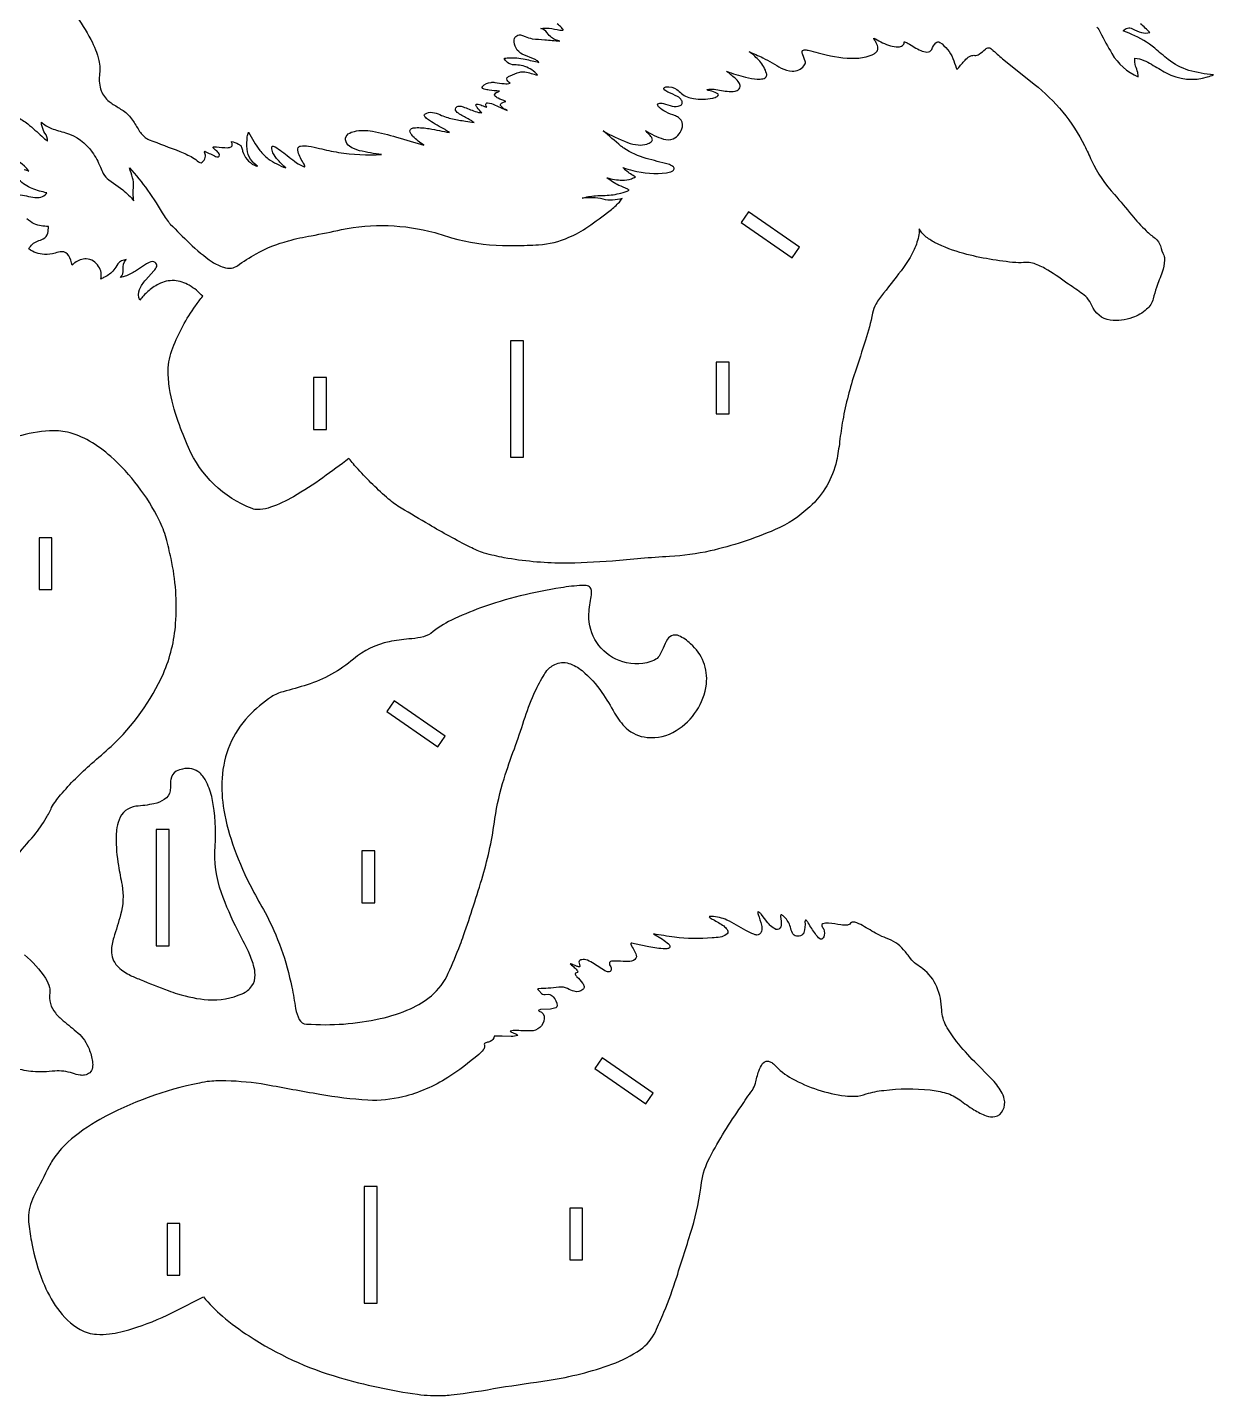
# Model space of a CAD drawing. Extents: x 32.4 to 58.1, y 34.3 to 60.7.
# Drawn here: x 46.64 to 58.1, y 35.27 to 48.49 of the extents above; entities that cross this region are included whole.
import ezdxf

# ---------------------------------------------------------------- set-up
doc = ezdxf.new("R2010")
doc.units = 0
doc.header["$MEASUREMENT"] = 0
doc.layers.get('0').update_dxf_attribs({"linetype": 'CONTINUOUS'})

msp = doc.modelspace()

# ---------------------------------------------------------------- linework, layer by layer
for points in [[(46.913, 48.846, -0.062914), (47.252, 48.376, -0.058332), (47.331, 48.173, -0.099164), (47.335, 48.027, 0.103533), (47.352, 47.88, 0.140257), (47.429, 47.777, 0.029737), (47.47, 47.748, -0.015987), (47.564, 47.688, -0.094122), (47.656, 47.596, -0.005943), (47.717, 47.499, 0.100119), (47.789, 47.421, 0.046237), (47.816, 47.407, 0.002267), (48.113, 47.294, -0.033131), (48.236, 47.235, -0.051798), (48.294, 47.192, 0.213799), (48.318, 47.185, 0.213799), (48.339, 47.198, 0.148099), (48.361, 47.248, 0.152188), (48.35, 47.286, -0.379491), (48.35, 47.294, -0.379491), (48.359, 47.294, 0.009174), (48.459, 47.245, 0.124278), (48.483, 47.243, 0.342933), (48.495, 47.26, 0.191868), (48.487, 47.281, 0.049565), (48.458, 47.307, -0.047162), (48.435, 47.329, -0.289028), (48.434, 47.334, -0.289028), (48.438, 47.337, -0.114654), (48.467, 47.338, 0.045265), (48.574, 47.33, 0.102969), (48.608, 47.338, 0.299152), (48.619, 47.362, 0.013671), (48.611, 47.391, -0.042839), (48.679, 47.365, -0.060695), (48.701, 47.35, -0.094654), (48.71, 47.334, -0.048836), (48.719, 47.295, 0.204812), (48.833, 47.161, 0.054021), (48.865, 47.15, -0.068101), (48.797, 47.218, -0.139774), (48.762, 47.317, -0.03706), (48.765, 47.435, -0.059924), (48.776, 47.479, 0.040194), (48.886, 47.303, 0.067194), (48.967, 47.223, 0.05731), (49.137, 47.134, -0.005062), (49.062, 47.21, -0.066935), (49.013, 47.281, -0.103195), (49.001, 47.332, -0.227352), (49.005, 47.341, -0.227352), (49.015, 47.344, -0.100671), (49.033, 47.337, -0.034787), (49.099, 47.294, -0.004583), (49.239, 47.185, 0.075387), (49.315, 47.146, 0.307112), (49.322, 47.147), (49.322, 47.151, 0.075082), (49.303, 47.188, -0.062919), (49.274, 47.246, -0.061802), (49.252, 47.305, -0.205085), (49.258, 47.331, -0.205085), (49.28, 47.345, -0.081533), (49.355, 47.345, -0.021859), (49.464, 47.323, 0.013631), (49.645, 47.284, 0.044111), (50.063, 47.263, -0.031786), (49.85, 47.301, -0.088971), (49.754, 47.343, -0.200095), (49.715, 47.405, -0.265759), (49.741, 47.463, -0.122597), (49.8, 47.487, -0.107484), (49.975, 47.489, -0.025718), (50.208, 47.432, 0.00258), (50.471, 47.354, -0.059496), (50.366, 47.439, -0.033599), (50.344, 47.467, -0.130212), (50.336, 47.494, -0.2852), (50.351, 47.514, -0.113283), (50.389, 47.523, -0.050689), (50.524, 47.514, -0.014936), (50.718, 47.475, 0.039854), (50.677, 47.504, -0.014219), (50.525, 47.592, -0.030611), (50.489, 47.62, -0.14706), (50.475, 47.643, -0.292606), (50.482, 47.655, -0.171869), (50.554, 47.671, -0.085554), (50.627, 47.649, 0.059713), (50.748, 47.609, 0.022334), (50.874, 47.587, -0.011017), (50.957, 47.572, 0.047823), (50.91, 47.602, -0.003144), (50.816, 47.655, -0.138174), (50.778, 47.691, -0.286144), (50.781, 47.715, -0.22972), (50.81, 47.731, -0.115476), (50.851, 47.725, -0.00288), (50.966, 47.68, 0.083657), (51.031, 47.668, -0.026016), (50.987, 47.718, -0.068845), (50.974, 47.741, -0.241278), (50.976, 47.749, -0.241278), (50.984, 47.751, -0.071332), (51.033, 47.739, 0.010022), (51.08, 47.72, -0.05982), (51.071, 47.745, -0.232117), (51.074, 47.758, -0.232117), (51.087, 47.764, -0.07067), (51.16, 47.742, -0.013422), (51.23, 47.709, 0.02514), (51.277, 47.69, -0.105502), (51.217, 47.73, -0.211263), (51.213, 47.746, -0.211263), (51.222, 47.76, -0.076334), (51.235, 47.768, 0.010483), (51.264, 47.777, -0.010249), (51.188, 47.808, -0.097064), (51.158, 47.832, -0.316137), (51.159, 47.851, -0.122688), (51.176, 47.865, -0.016417), (51.202, 47.876, -0.009987), (51.103, 47.886, -0.019581), (51.054, 47.895, -0.220645), (51.034, 47.91, -0.321581), (51.037, 47.922, -0.181691), (51.121, 47.961, -0.054661), (51.156, 47.961, 0.01004), (51.249, 47.949, 0.074015), (51.306, 47.952, -0.107867), (51.275, 47.982, -0.28628), (51.278, 48.007, -0.120918), (51.304, 48.025, -0.032746), (51.398, 48.061, -0.098557), (51.447, 48.062, -0.049338), (51.509, 48.048, 0.016745), (51.569, 48.031, 0.079377), (51.545, 48.059, 0.120699), (51.412, 48.124, 0.046), (51.347, 48.129, -0.177181), (51.279, 48.154, -0.030727), (51.245, 48.19, -0.06712), (51.286, 48.199, -0.06669), (51.45, 48.185, -0.0055), (51.583, 48.154, 0.17931), (51.575, 48.164, 0.055045), (51.546, 48.181), (51.423, 48.233, -0.30139), (51.343, 48.373, -0.228758), (51.369, 48.412, -0.228758), (51.416, 48.417, -0.04985), (51.449, 48.403, 0.05598), (51.519, 48.383, 0.019248), (51.639, 48.373, -0.005348), (51.786, 48.359, -0.079875), (51.706, 48.394, -0.10428), (51.664, 48.441, 0.147189), (51.602, 48.483, -0.057069), (51.683, 48.484, -0.017), (51.787, 48.467, 0.051443), (51.812, 48.466, 0.29632), (51.817, 48.469, 0.29632), (51.815, 48.475, 0.037765), (51.803, 48.49, 0.028005), (51.76, 48.526, -0.167583)], [(56.975, 48.496, -0.056901), (57.009, 48.445, 0.017157), (57.121, 48.239, 0.153707), (57.374, 48.014, 0.085267), (57.371, 48.056, 0.025165), (57.35, 48.119, -0.092548), (57.342, 48.194, -0.092089), (57.43, 48.173, -0.021183), (57.503, 48.136, 0.010579), (57.645, 48.054, 0.201652), (58.046, 48.013, 0.027257), (58.104, 48.034, -0.053648), (57.865, 48.077, -0.089483), (57.664, 48.183, -0.011446), (57.535, 48.29, 0.07039), (57.314, 48.425, 0.007774), (57.231, 48.458, -0.141841), (57.272, 48.486, -0.165205), (57.319, 48.479, 0.063243), (57.406, 48.442, 0.121413), (57.488, 48.442, 0.015461), (57.399, 48.528, 0.086539)], [(46.537, 47.624, -0.072777), (46.644, 47.559, -0.014963), (46.779, 47.44, 0.011762), (46.834, 47.393, 0.165033), (46.809, 47.47, -0.068673), (46.779, 47.544, -0.044798), (46.775, 47.578, 0.102017), (46.872, 47.516, 0.02851), (47.008, 47.474, -0.17229), (47.266, 47.286, -0.056944), (47.345, 47.142, 0.022461), (47.372, 47.08, 0.094004), (47.428, 47.018), (47.561, 46.922, -0.057629), (47.669, 46.816, -0.080316), (47.666, 46.956, 0.081203), (47.655, 47.04, 0.019326), (47.625, 47.134, -0.040654), (47.8, 46.919, -0.018943), (47.963, 46.67, 0.016204), (48, 46.616, 0.026025), (48.021, 46.591, 0.005679), (48.207, 46.406, 0.041082), (48.426, 46.227, 0.069521), (48.535, 46.174, 0.090339), (48.613, 46.167, 0.105534), (48.669, 46.189, -0.019667), (48.85, 46.305, -0.060024), (49.163, 46.43, -0.026905), (49.383, 46.479, 0.006897), (49.675, 46.538, -0.11844), (50.576, 46.509, -0.007857), (50.739, 46.459, 0.061216), (51.231, 46.385, 0.012749), (51.358, 46.384, 0.008183), (51.58, 46.391, 0.089349), (51.874, 46.464, 0.051451), (52.057, 46.566, 0.005475), (52.272, 46.722, 0.04622), (52.361, 46.805, 0.026546), (52.387, 46.84, -0.139855), (52.203, 46.832, 0.096416), (52, 46.841, -0.04939), (52.129, 46.866, -0.020222), (52.224, 46.869, 0.067294), (52.376, 46.892, 0.014775), (52.457, 46.918, 0.044262), (52.442, 46.928, 0.009951), (52.356, 46.966, -0.071687), (52.241, 47.04, 0.066244), (52.389, 47.016, 0.087475), (52.477, 47.03, 0.025118), (52.518, 47.047, -0.067804), (52.423, 47.111, -0.031887), (52.396, 47.138, 0.018933), (52.491, 47.108, 0.088966), (52.816, 47.087, 0.05601), (52.87, 47.102, 0.243836), (52.89, 47.125, 0.265565), (52.878, 47.149, 0.077449), (52.833, 47.171, -0.005664), (52.62, 47.226, -0.06967), (52.405, 47.324, -0.023673), (52.376, 47.346, -0.004557), (52.203, 47.494, 0.041915), (52.44, 47.38, 0.053765), (52.544, 47.356, 0.090465), (52.627, 47.365, 0.074054), (52.669, 47.386, 0.323072), (52.679, 47.415, 0.10732), (52.649, 47.458, -0.047667), (52.614, 47.496, 0.066227), (52.787, 47.413, 0.174071), (52.88, 47.415, 0.214738), (52.971, 47.53, 0.288221), (52.94, 47.614, 0.073325), (52.902, 47.637, -0.014117), (52.809, 47.675, -0.085914), (52.744, 47.721, -0.162588), (52.731, 47.744, -0.318745), (52.741, 47.758, -0.128668), (52.787, 47.757, 0.008318), (52.872, 47.73, 0.159993), (52.949, 47.736, 0.2165), (52.968, 47.757, 0.2165), (52.963, 47.786, 0.132081), (52.924, 47.824, 0.032329), (52.83, 47.866, -0.154477), (52.792, 47.897, -0.348708), (52.796, 47.912, -0.119073), (52.811, 47.918, -0.186777), (52.917, 47.891, -0.02424), (52.961, 47.853, 0.130276), (53.077, 47.805, 0.086555), (53.263, 47.809, 0.079177), (53.307, 47.826, 0.209395), (53.318, 47.839, 0.239368), (53.312, 47.851, 0.058866), (53.287, 47.864, 0.019507), (53.22, 47.884, -0.098528), (53.208, 47.889, -0.344696), (53.209, 47.892, -0.099099), (53.276, 47.894, 0.019901), (53.421, 47.873, 0.117072), (53.498, 47.883, 0.234639), (53.528, 47.92, 0.197106), (53.516, 47.96, 0.052381), (53.479, 48, 0.00805), (53.397, 48.069, 0.029468), (53.581, 48.01, 0.037342), (53.694, 47.993, 0.061887), (53.749, 47.996, 0.066939), (53.771, 48.005, 0.259587), (53.785, 48.03, 0.078968), (53.783, 48.048, 0.117348), (53.717, 48.166, 0.045124), (53.616, 48.258, -0.007133), (53.746, 48.199, -0.006448), (53.926, 48.099, 0.093976), (54.031, 48.069, 0.244564), (54.145, 48.12, 0.05489), (54.157, 48.141, 0.099904), (54.159, 48.155), (54.13, 48.236, -0.22193), (54.132, 48.268, -0.196128), (54.148, 48.275, -0.064339), (54.187, 48.272, -0.026666), (54.282, 48.247, 0.066541), (54.603, 48.194, 0.058147), (54.745, 48.207, 0.066933), (54.823, 48.238, 0.052889), (54.846, 48.256, 0.177309), (54.859, 48.289, 0.128837), (54.843, 48.343, 0.030513), (54.823, 48.377, -0.149309), (54.819, 48.387), (54.82, 48.388, -0.090468), (54.835, 48.382, 0.059637), (54.98, 48.315, 0.067073), (55.057, 48.303, 0.123993), (55.098, 48.316, 0.247423), (55.113, 48.349, -0.229917), (55.114, 48.352, -0.229917), (55.118, 48.353, -0.073207), (55.151, 48.338, 0.031881), (55.273, 48.269, 0.087428), (55.334, 48.253, 0.272888), (55.38, 48.28, -0.050638), (55.419, 48.343, -0.362895), (55.459, 48.347, -0.145694), (55.583, 48.193, -0.03621), (55.615, 48.102, 0.158397), (55.623, 48.089, 0.239956), (55.625, 48.089, 0.074776), (55.643, 48.106, -0.031743), (55.711, 48.185, -0.091313), (55.758, 48.218, -0.139638), (55.796, 48.221, 0.152268), (55.838, 48.234, 0.029793), (55.899, 48.283, -0.159218), (55.93, 48.296, -0.174642), (55.95, 48.289, -0.036969), (55.972, 48.27, 0.01141), (56.078, 48.178), (56.37, 47.944, -0.107946), (56.857, 47.351, -0.009201), (56.923, 47.207, 0.073486), (57.146, 46.876, -0.012013), (57.313, 46.678, 0.024763), (57.453, 46.526, 0.033991), (57.54, 46.455, -0.154685), (57.591, 46.38, 0.043706), (57.623, 46.29, -0.0794), (57.63, 46.244, -0.082539), (57.606, 46.127, -0.004752), (57.552, 45.98, 0.033135), (57.521, 45.87, -0.147564), (57.457, 45.768, -0.103872), (57.32, 45.689, -0.115712), (57.105, 45.663, -0.26364), (56.926, 45.805, 0.089938), (56.883, 45.878, 0.03932), (56.822, 45.928, 0.002907), (56.686, 46.022, 0.03057), (56.473, 46.163, 0.052566), (56.353, 46.215, 0.100819), (56.292, 46.221, -0.042068), (56.194, 46.219, -0.043879), (55.689, 46.307, -0.046563), (55.408, 46.414, -0.052273), (55.317, 46.475, -0.0785), (55.26, 46.545, -0.062835), (55.252, 46.471, -0.062242), (55.202, 46.328, -0.042795), (55.108, 46.173, -0.010913), (54.913, 45.924, 0.039162), (54.84, 45.818, 0.086462), (54.809, 45.73, -0.02138), (54.74, 45.471, -0.003614), (54.639, 45.162, 0.033184), (54.52, 44.698, 0.013673), (54.49, 44.489, -0.018991), (54.46, 44.305, -0.153249), (54.202, 43.86, -0.086144), (53.866, 43.639, -0.048038), (53.238, 43.433, -0.039046), (52.846, 43.38, 0.008145), (52.293, 43.336, -0.020962), (51.809, 43.315, -0.042897), (51.248, 43.368, -0.018722), (51.055, 43.412, -0.048142), (50.918, 43.471, -0.019077), (50.522, 43.688, 0.001032), (50.251, 43.847, -0.043197), (50.13, 43.935, -0.030113), (49.836, 44.222, -0.012571), (49.747, 44.326, -0.002815), (49.496, 44.141, -0.021314), (49.211, 43.957, -0.047162), (48.99, 43.855, -0.050786), (48.889, 43.833, -0.052064), (48.837, 43.835, -0.046848), (48.811, 43.842, -0.198745), (48.195, 44.432, -0.010922), (48.097, 44.683, -0.041752), (48.013, 45.004, -0.038533), (48, 45.175, -0.085414), (48.045, 45.396, -0.063073), (48.265, 45.802, -0.013881), (48.334, 45.894, 0.07033), (48.204, 46, 0.106415), (48.06, 46.045, 0.137204), (47.908, 46.012, 0.070326), (47.803, 45.939, 0.03528), (47.726, 45.858, -0.214482), (47.724, 45.961, -0.056294), (47.75, 46.009, -0.029293), (47.784, 46.053), (47.862, 46.14, 0.095743), (47.889, 46.183, 0.36151), (47.873, 46.22, 0.062459), (47.848, 46.23, 0.092579), (47.79, 46.206), (47.684, 46.137, -0.058763), (47.586, 46.088, -0.0408), (47.541, 46.076, 0.228695), (47.566, 46.154, -0.208857), (47.593, 46.249, 0.20458), (47.514, 46.206, -0.01701), (47.475, 46.148, -0.107431), (47.386, 46.079, -0.022426), (47.348, 46.061, 0.218715), (47.328, 46.182, 0.242778), (47.208, 46.255, 0.17123), (47.099, 46.218, 0.034257), (47.072, 46.195, 0.079502), (47.04, 46.286, 0.288433), (46.972, 46.324, 0.058542), (46.909, 46.312, -0.070213), (46.804, 46.298, -0.147243), (46.654, 46.352, -0.18119), (46.736, 46.427, 0.021513), (46.793, 46.448, 0.230608), (46.836, 46.504, 0.065098), (46.842, 46.569, -0.10231), (46.706, 46.594, -0.091677), (46.635, 46.643, -0.024327)], [(46.608, 47.118, -0.037766), (46.655, 47.104, 0.165958), (46.451, 47.239, 0.039609)], [(46.509, 46.885, -0.026015), (46.672, 46.855, 0.066043), (46.753, 46.849, 0.154769), (46.813, 46.876, 0.064922), (46.827, 46.894, -0.045628), (46.686, 46.935, -0.090478), (46.558, 47.018, 0.149479)], [(46.522, 40.469, -0.004557), (46.704, 40.685, 0.037227), (46.822, 40.853, 0.008732), (46.874, 40.953, -0.052443), (46.96, 41.076, -0.035685), (47.26, 41.379, 0.007366), (47.448, 41.544, 0.100939), (47.954, 42.25, 0.086348), (48.072, 42.732, 0.073144), (48.028, 43.361, 0.010543), (47.981, 43.557, 0.048035), (47.913, 43.731, 0.095773), (47.445, 44.346, 0.045482), (47.241, 44.495, 0.068779), (47.026, 44.581, 0.067732), (46.854, 44.594, 0.058941), (46.543, 44.538, 0.062858)], [(46.61, 39.53, -0.086175), (46.814, 39.304, -0.060101), (46.854, 39.214, -0.109677), (46.856, 39.164, 0.219927), (46.91, 38.969, 0.048294), (46.986, 38.894, -0.012089), (47.128, 38.776, -0.115383), (47.235, 38.621, -0.073579), (47.269, 38.499, -0.053856), (47.269, 38.441, -0.324925), (47.192, 38.368, -0.083231), (47.148, 38.368, -0.057779), (47.076, 38.386, 0.099288), (46.904, 38.408, -0.047626), (46.693, 38.402, -0.057275), (46.527, 38.436, -0.071349)]]:
    msp.add_lwpolyline(points, format="xyb")
for points in [[(54.103, 46.367), (53.61, 46.709), (53.539, 46.607), (54.031, 46.265)], [(51.435, 45.465), (51.31, 45.465), (51.31, 44.34), (51.435, 44.34)], [(53.421, 45.258), (53.296, 45.258), (53.296, 44.758), (53.421, 44.758)], [(49.529, 45.108), (49.404, 45.108), (49.404, 44.608), (49.529, 44.608)], [(46.877, 43.56), (46.752, 43.56), (46.752, 43.06), (46.877, 43.06)], [(50.678, 41.643), (50.185, 41.985), (50.113, 41.883), (50.606, 41.54)], [(48.01, 40.741), (47.885, 40.741), (47.885, 39.616), (48.01, 39.616)], [(49.996, 40.534), (49.871, 40.534), (49.871, 40.034), (49.996, 40.034)], [(52.687, 38.194), (52.194, 38.536), (52.123, 38.433), (52.616, 38.091)], [(50.02, 37.291), (49.895, 37.291), (49.895, 36.166), (50.02, 36.166)], [(52.006, 37.084), (51.881, 37.084), (51.881, 36.584), (52.006, 36.584)], [(48.114, 36.935), (47.989, 36.935), (47.989, 36.435), (48.114, 36.435)]]:
    msp.add_lwpolyline(points, close=True)
for points in [[(49.338, 38.862, 0.072264), (50.05, 38.914, 0.047753), (50.342, 39.01, 0.064886), (50.545, 39.136, 0.117517), (50.707, 39.353, 0.011721), (50.822, 39.626, 0.012053), (50.856, 39.719, 0.009963), (51.041, 40.294, 0.037527), (51.158, 40.847, -0.038293), (51.247, 41.232, -0.01863), (51.346, 41.52, 0.011037), (51.439, 41.795, -0.021347), (51.535, 42.05, -0.03243), (51.624, 42.221, -0.016405), (51.661, 42.277, -0.075563), (51.69, 42.306, -0.031378), (51.736, 42.336, -0.190134), (51.872, 42.347, -0.09782), (52, 42.277, -0.065394), (52.192, 42.066, -0.027881), (52.314, 41.867, 0.072235), (52.428, 41.72, 0.162603), (52.628, 41.632, 0.171115), (52.911, 41.698, 0.224877), (53.202, 42.146, 0.249741), (53.049, 42.536, 0.0873), (52.935, 42.614, 0.1295), (52.88, 42.619, 0.198527), (52.827, 42.58, 0.058333), (52.785, 42.494, -0.036337), (52.745, 42.417, -0.123302), (52.702, 42.379, -0.189055), (52.393, 42.362, -0.314227), (52.066, 42.78, -0.058388), (52.083, 42.955, 0.022023), (52.092, 43.028, 0.123929), (52.085, 43.072, 0.213697), (52.052, 43.096, 0.084229), (52.001, 43.099, 0.036422), (51.796, 43.077, 0.047633), (51.02, 42.883, 0.024408), (50.737, 42.764, 0.054441), (50.539, 42.637, -0.112447), (50.44, 42.597, -0.026486), (50.327, 42.583, 0.024341), (50.136, 42.556, 0.125931), (49.792, 42.388, -0.10019), (49.342, 42.14, -0.0073), (49.11, 42.073, 0.075943), (49, 42.024, 0.055354), (48.775, 41.836, 0.175774), (48.522, 41.238, 0.062316), (48.539, 40.928, 0.045721), (48.639, 40.558, 0.035571), (48.814, 40.162, 0.007222), (48.937, 39.94, -0.072809), (49.195, 39.219, -0.012943), (49.232, 39.011, 0.059033), (49.267, 38.907, 0.296736)], [(48.091, 39.154, 0.058555), (48.387, 39.097, 0.118506), (48.716, 39.155, 0.128937), (48.81, 39.23, 0.159848), (48.84, 39.336, 0.079947), (48.826, 39.429, 0.036076), (48.776, 39.562, 0.013106), (48.674, 39.765, -0.034976), (48.515, 40.13, -0.099002), (48.454, 40.582, 0.06898), (48.426, 41.04, 0.055017), (48.371, 41.2, 0.080198), (48.306, 41.288, 0.256615), (48.14, 41.326, 0.05403), (48.079, 41.304, 0.23893), (48.025, 41.224, 0.047172), (48.023, 41.17, -0.02426), (48.019, 41.115, -0.20853), (47.963, 41.032, -0.087752), (47.863, 40.99, -0.034011), (47.688, 40.966, 0.286063), (47.525, 40.835, 0.066283), (47.501, 40.736, 0.028488), (47.497, 40.668, 0.045011), (47.519, 40.393, 0.006816), (47.555, 40.205, -0.110046), (47.54, 39.916, -0.005915), (47.474, 39.698, 0.06482), (47.451, 39.57, 0.195097), (47.508, 39.423, 0.082442), (47.623, 39.339, 0.029957), (47.729, 39.292, 0.009084), (47.999, 39.185, 0.013652)], [(51.095, 38.687, 0.076132), (51.063, 38.676, 0.093198), (51.055, 38.669, -0.016424), (51.058, 38.646, -0.148414), (51.044, 38.612, -0.068118), (51.002, 38.569, -0.03399), (50.703, 38.345, -0.079292), (50.268, 38.158, -0.068566), (49.931, 38.125, -0.025964), (49.465, 38.181, -0.002322), (48.946, 38.275, 0.034656), (48.559, 38.313, 0.024545), (48.401, 38.308, 0.029396), (48.302, 38.292, 0.075717), (47.341, 37.941, 0.053497), (47.031, 37.72, 0.062331), (46.882, 37.545, 0.023049), (46.849, 37.488, -0.005308), (46.711, 37.217, 0.09748), (46.65, 37.014, 0.045474), (46.653, 36.929, 0.005894), (46.682, 36.741, 0.047135), (46.789, 36.371, 0.055653), (46.929, 36.113, 0.102248), (47.149, 35.909, 0.115963), (47.309, 35.864, 0.053289), (47.432, 35.868, 0.043685), (47.648, 35.916, 0.03948), (48.036, 36.071, 0.006076), (48.341, 36.227, 0.048254), (48.525, 36.039, 0.033554), (48.782, 35.848, 0.074603), (49.652, 35.447, 0.035582), (50.411, 35.284, 0.039532), (50.661, 35.272, 0.016038), (50.735, 35.278, 0.014691), (51.202, 35.349, -0.002905), (51.681, 35.42, 0.047786), (52.289, 35.575, 0.062335), (52.564, 35.716, 0.123282), (52.71, 35.889, -0.001586), (52.792, 36.077, 0.021783), (52.915, 36.417, 0.00344), (53.064, 36.889, 0.042828), (53.156, 37.331, -0.085534), (53.234, 37.572, -0.031398), (53.537, 38.065, -0.018411), (53.646, 38.222, 0.076491), (53.677, 38.289, -0.024282), (53.708, 38.407, -0.064319), (53.744, 38.48, -0.379763), (53.824, 38.495, -0.08303), (53.857, 38.47, 0.083248), (54.029, 38.335, 0.094489), (54.542, 38.168, 0.031582), (54.639, 38.164, 0.081068), (54.747, 38.187, -0.049948), (54.916, 38.221, -0.059277), (55.366, 38.225, -0.03501), (55.518, 38.195, -0.088536), (55.651, 38.129, 0.016445), (55.787, 38.034, 0.04828), (55.907, 37.975, 0.121653), (55.991, 37.967, 0.229564), (56.068, 38.029, 0.183065), (56.081, 38.136, 0.0741), (56.051, 38.211, 0.059792), (55.958, 38.334), (55.795, 38.496, -0.0213), (55.62, 38.693, -0.039031), (55.519, 38.844, -0.112713), (55.476, 38.996, 0.094463), (55.43, 39.221, 0.125873), (55.293, 39.396, 0.016223), (55.229, 39.44, -0.066013), (55.176, 39.495, 0.01062), (55.108, 39.58, 0.136438), (54.941, 39.692, -0.042034), (54.855, 39.73, -0.003411), (54.712, 39.813, 0.056186), (54.636, 39.845, 0.160148), (54.604, 39.842, 0.062055), (54.587, 39.827, -0.147745), (54.559, 39.817, -0.070947), (54.502, 39.819, 0.014607), (54.383, 39.837, 0.094946), (54.327, 39.83, 0.390923), (54.318, 39.811, 0.008582), (54.336, 39.778, -0.202753), (54.336, 39.703, -0.082892), (54.325, 39.687, -0.346584), (54.298, 39.686, -0.087643), (54.255, 39.732, -0.007904), (54.186, 39.839, 0.047363), (54.166, 39.864, 0.2427), (54.161, 39.865, 0.2427), (54.158, 39.862, 0.155923), (54.155, 39.852, -0.072956), (54.145, 39.745, -0.252635), (54.112, 39.715, -0.148037), (54.06, 39.715, -0.190621), (54.034, 39.741, -0.049039), (54.014, 39.799, 0.118229), (53.956, 39.896, 0.045189), (53.93, 39.917, 0.256837), (53.924, 39.918, 0.256837), (53.92, 39.914, 0.145095), (53.919, 39.9, -0.0693), (53.925, 39.814, -0.348708), (53.888, 39.775, -0.101232), (53.873, 39.777, -0.107127), (53.823, 39.812, -0.031104), (53.797, 39.84), (53.732, 39.923, 0.091426), (53.709, 39.943), (53.703, 39.945, 0.368614), (53.699, 39.943, 0.174258), (53.701, 39.919, -0.047006), (53.734, 39.818, -0.116156), (53.734, 39.759, -0.111524), (53.716, 39.729, -0.202276), (53.69, 39.722, -0.084631), (53.66, 39.729, -0.053158), (53.583, 39.766, 0.021069), (53.401, 39.866, 0.097974), (53.253, 39.902, 0.046478), (53.232, 39.9, 0.304816), (53.23, 39.898, 0.304816), (53.231, 39.895, 0.083232), (53.268, 39.871, -0.039797), (53.369, 39.81, -0.068475), (53.402, 39.776, -0.184607), (53.409, 39.743, -0.196105), (53.394, 39.726, -0.108737), (53.334, 39.702, -0.029417), (53.259, 39.694, -0.051401), (52.893, 39.701, -0.00382), (52.69, 39.732), (52.777, 39.681, -0.025101), (52.837, 39.636, -0.191766), (52.85, 39.609, -0.334717), (52.837, 39.593, -0.088246), (52.803, 39.589, -0.045636), (52.645, 39.608), (52.508, 39.637, 0.050123), (52.482, 39.644, 0.296607), (52.472, 39.639, 0.237445), (52.472, 39.633, 0.03707), (52.502, 39.578, -0.06452), (52.524, 39.529, -0.374256), (52.498, 39.475, -0.103758), (52.422, 39.466, 0.009873), (52.32, 39.471, 0.08094), (52.274, 39.465, 0.382509), (52.264, 39.446, 0.1329), (52.273, 39.423, -0.177903), (52.283, 39.386, -0.382249), (52.254, 39.366, -0.109446), (52.222, 39.376, -0.016421), (52.101, 39.454, 0.076312), (52.037, 39.483, 0.118378), (51.987, 39.481, 0.21275), (51.972, 39.469, 0.21275), (51.972, 39.449, -0.042655), (51.98, 39.422, -0.239405), (51.979, 39.417, -0.239405), (51.974, 39.415, -0.104364), (51.945, 39.422, -0.016046), (51.901, 39.44), (51.89, 39.443, 0.130329), (51.884, 39.444, 0.060077), (51.916, 39.417, -0.047521), (51.951, 39.383, -0.095121), (51.958, 39.368, -0.233333), (51.955, 39.36, -0.083157), (51.936, 39.352, 0.325417), (51.933, 39.344, 0.12873), (51.951, 39.319, -0.041512), (52.006, 39.257, -0.121018), (52.02, 39.224, -0.244255), (52.007, 39.195, -0.249892), (51.925, 39.178, -0.054088), (51.861, 39.205, 0.121104), (51.777, 39.219, -0.040384), (51.673, 39.207, 0.018474), (51.584, 39.203, 0.138604), (51.57, 39.199, 0.294899), (51.576, 39.192, -0.108196), (51.599, 39.166, 0.222845), (51.643, 39.146), (51.674, 39.149, -0.212445), (51.722, 39.125, -0.162122), (51.759, 39.039, -0.309854), (51.748, 39.018, -0.076555), (51.695, 39.007), (51.6, 39.001, 0.046576), (51.583, 38.997, 0.190099), (51.58, 38.994, 0.180846), (51.587, 38.987, -0.375611), (51.635, 38.914, -0.395697), (51.501, 38.796, 0.020451), (51.409, 38.797, 0.021912), (51.335, 38.799, 0.058989), (51.307, 38.794, 0.219866), (51.319, 38.784, 0.02016), (51.361, 38.767, -0.149389), (51.378, 38.751, -0.08381), (51.315, 38.743), (51.229, 38.746, -0.012598), (51.15, 38.745, -0.293727), (51.113, 38.693, -0.050578)]]:
    msp.add_lwpolyline(points, format="xyb", close=True)

doc.saveas('drawing.dxf')
